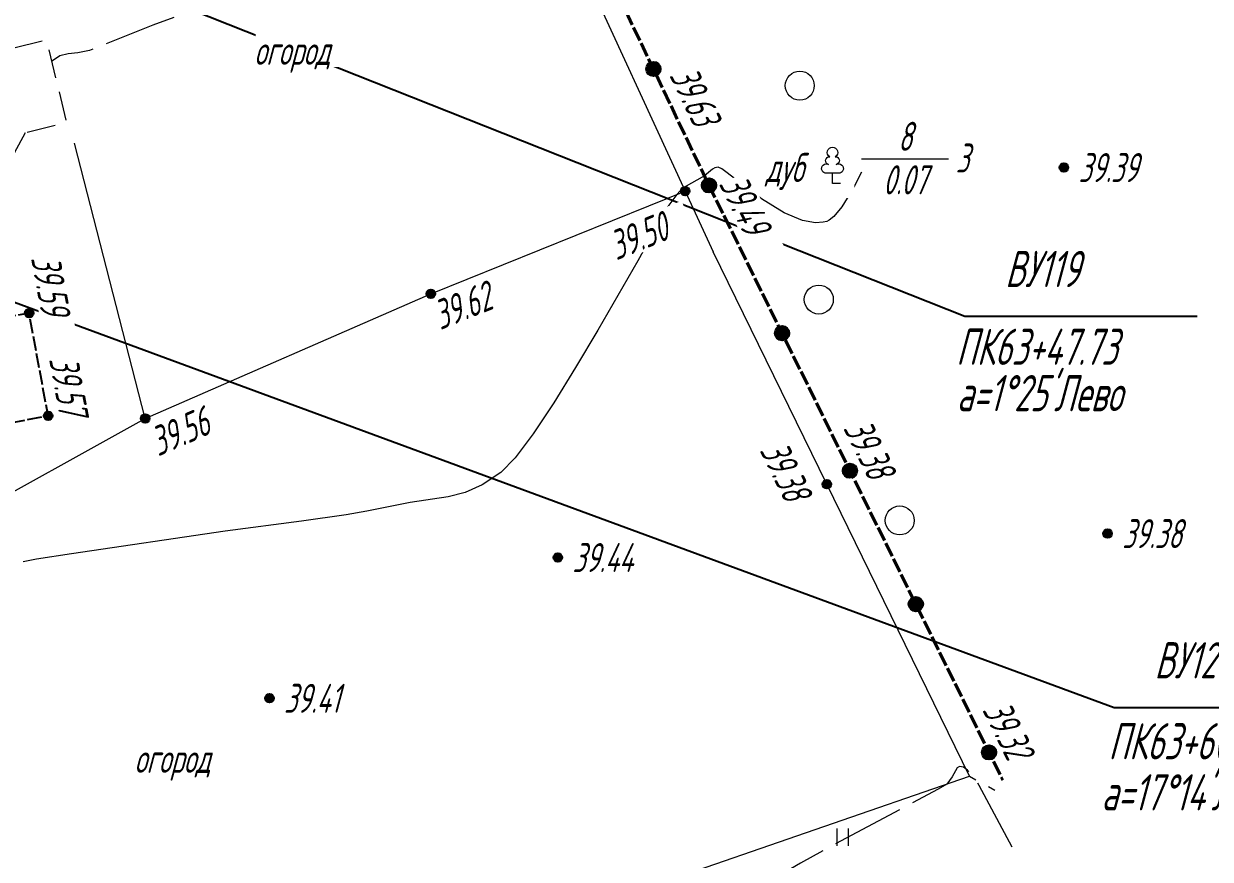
# Model space of a CAD drawing. Extents: x 2208637 to 2213412, y 575334 to 577367.
# Drawn here: x 2211124.76 to 2211165.67, y 576505.54 to 576534.36 of the extents above; entities that cross this region are included whole.
import ezdxf
from ezdxf.enums import TextEntityAlignment as Align

# ---------------------------------------------------------------- set-up
doc = ezdxf.new("R2010")
doc.units = 0
doc.header["$LTSCALE"] = 0.5
for name, pattern in [('2000_16', [1, 1, 0]), ('2000_366_2', [1.5, 0.5, -1]), ('2000_49_1_2', [3, 2, -1]), ('500_121_1_2', [1, 1, 0]), ('500_329_3', [6, 5, -1])]:
    doc.linetypes.add(name, pattern=pattern)
doc.layers.get('0').update_dxf_attribs({"lineweight": 25})
for name, color, linetype, lineweight in [('ИИ_ГАЗОПРОВОДЫ', 150, 'Continuous', 25), ('ИИ_ГОРИЗОНТАЛИ_ОСН', 32, 'Continuous', 15), ('ИИ_ОГРАДЫ', 7, 'Continuous', 25), ('ИИ_ОТМЕТКИ', 7, 'Continuous', 25), ('ИИ_СООРУЖЕНИЯ', 7, 'Continuous', 25), ('ИИ_ТРАССЫ_КЛС', 5, 'Continuous', 40), ('ИИ_УГОДЬЯ', 7, 'Continuous', 25)]:
    doc.layers.add(name, color=color, linetype=linetype, lineweight=lineweight)
doc.styles.add('BM431', font='', dxfattribs={"height": 1})
doc.styles.add('D431', font='', dxfattribs={"height": 1})
doc.styles.add('GOST 2.304', font='cs_gost2304.shx', dxfattribs={"width": 0.8, "oblique": 15})
doc.styles.add('VNIPISIMPLEXCUR', font='simplex.shx', dxfattribs={"width": 0.8, "oblique": 15})
doc.styles.get('BM431').set_extended_font_data('bm431', italic=True)
doc.styles.get('D431').set_extended_font_data('D431', italic=True)
doc.linetypes.add('2000_417_2', pattern='A,0,[3,Topography.shx,S=1,R=0,X=0,Y=0],-1.5', length=1.5)
doc.linetypes.add('2000_475_1', pattern='A,3,[1,Topography.shx,S=0.5,R=90,X=0,Y=0],0', length=3)

# ---------------------------------------------------------------- blocks, each defined once
blk = doc.blocks.new('500_401')
at = {"color": 0, "linetype": 'Continuous', "lineweight": -2}
for points in [[(-0.4, 0), (-0.4, 1.2)], [(0.4, 0), (0.4, 1.2)]]:
    blk.add_lwpolyline(points, dxfattribs=at)
blk = doc.blocks.new('500_368')
at = {"color": 0, "linetype": 'Continuous', "lineweight": -2}
blk.add_circle((0, 0), 1, dxfattribs=at)
blk = doc.blocks.new('500_330_1')
at = {"linetype": 'Continuous', "lineweight": -2}
h = blk.add_hatch(color=0, dxfattribs=at)
h.dxf.hatch_style = 1
edge = h.paths.add_edge_path()
edge.add_arc((0, 0), 0.3, 0, 360)
at = {"color": 0, "linetype": 'Continuous', "lineweight": -2}
blk.add_circle((0, 0), 0.3, dxfattribs=at)
at = {"color": 0, "linetype": 'Continuous', "lineweight": -2, "style": 'GOST 2.304', "flags": 1}
for tag, p in [('Номер', (-1, -1)), ('Номер_рабочей_станции', (-1, -3.5))]:
    blk.add_attdef(tag, text='', height=2, dxfattribs=at).set_placement(p, align=Align.RIGHT)
at = {"color": 0, "linetype": 'Continuous', "lineweight": -2, "style": 'GOST 2.304'}
blk.add_attdef('Высота', (1, -1), '', height=2, dxfattribs=at)
at = {"color": 0, "linetype": 'Continuous', "lineweight": -2, "style": 'GOST 2.304', "flags": 1}
blk.add_attdef('Код', (0, -3.5), '', height=2, dxfattribs=at)
blk = doc.blocks.new('Лист 024_УС_ПК2+00-ПК8+57.26|2000_367_1')
at = {"color": 0, "linetype": 'Continuous', "lineweight": -2}
blk.add_lwpolyline([(2, 1.7), (8, 1.7)], dxfattribs=at)
at = {"color": 0, "linetype": 'Continuous', "lineweight": -2, "style": 'BM431'}
for tag, p in [('Порода_деревьев_1', (-2, 2.25)), ('Порода_деревьев_2', (-2, -0.75))]:
    blk.add_attdef(tag, text='', height=2, dxfattribs=at).set_placement(p, align=Align.RIGHT)
at = {"color": 0, "linetype": 'Continuous', "lineweight": -2, "style": 'D431'}
blk.add_attdef('Расстояние_между_деревьями', text='', height=2, dxfattribs=at).set_placement((8.5, 1.75), align=Align.MIDDLE_LEFT)
at = {"color": 7, "linetype": 'Continuous', "lineweight": -2, "true_color": 0xffffff}
blk.add_wipeout([(-1.5, 4.5), (1.5, 4.5), (1.5, -1), (-1.5, -1)], dxfattribs=at)
at = {"color": 0, "linetype": 'Continuous', "lineweight": -2}
blk.add_lwpolyline([(0.56, 0), (0, 0), (0, 0.7), (-0.394, 0.7, -1.340077), (-0.264, 1.318, -0.944856), (-0.19, 1.837, -3.479234), (0.19, 1.837, -0.944856), (0.264, 1.318, -1.340077), (0.394, 0.7, 0), (0, 0.7, 0.669612)], format="xyb", dxfattribs=at)
at = {"color": 0, "linetype": 'Continuous', "lineweight": -2, "style": 'D431'}
blk.add_attdef('Высота_древостоя', text='', height=2, dxfattribs=at).set_placement((5, 2.25), align=Align.CENTER)
blk.add_attdef('Средняя_толщина_стволов', text='', height=2, dxfattribs=at).set_placement((5, 1.25), align=Align.TOP_CENTER)
blk = doc.blocks.new('500_107_1_1')
at = {"linetype": 'Continuous', "lineweight": -2}
h = blk.add_hatch(color=0, dxfattribs=at)
h.dxf.hatch_style = 1
edge = h.paths.add_edge_path()
edge.add_arc((0, 0), 0.5, 0, 360)
at = {"color": 0, "linetype": 'Continuous', "lineweight": -2}
blk.add_circle((0, 0), 0.5, dxfattribs=at)
at = {"color": 0, "linetype": 'Continuous', "lineweight": -2, "style": 'VNIPISIMPLEXCUR', "oblique": 15, "width": 0.8}
for tag, p in [('Номер', (1, -0.5)), ('Тип', (1, -3)), ('Высота', (1, -5.5)), ('Пояснительная_надпись', (1, -8))]:
    blk.add_attdef(tag, p, '', height=2, dxfattribs=at)

msp = doc.modelspace()

# ---------------------------------------------------------------- linework, layer by layer
at = {"layer": 'ИИ_ГАЗОПРОВОДЫ', "color": 7, "linetype": '500_121_1_2', "lineweight": 40, "flags": 128}
msp.add_lwpolyline([(2210947.509, 576553.129), (2210962.73, 576547.52), (2210976.437, 576542.375), (2210981.974, 576540.409), (2210987.843, 576538.033), (2210994.856, 576535.495), (2211008.37, 576526.26), (2211013.09, 576532.78), (2211014.085, 576534.05), (2211016.197, 576541.336), (2211017.412, 576545.107), (2211019.38, 576550.369), (2211021.035, 576553.701), (2211023.92, 576559.7), (2211026.15, 576564.54), (2211027.77, 576568.06), (2211032.38, 576577.47), (2211034.5, 576581.95), (2211065.448, 576568.443), (2211075.152, 576564.598), (2211082.651, 576561.98), (2211099.808, 576555.972), (2211106.03, 576558.44), (2211110.98, 576559.97), (2211115.68, 576561.55), (2211120.47, 576563.15), (2211125.59, 576564.86), (2211129.62, 576566.16), (2211135.176, 576556.65), (2211140.856, 576544.549), (2211140.961, 576544.326), (2211144.553, 576536.806), (2211148.385, 576528.784), (2211153.244, 576518.943), (2211158.041, 576509.227), (2211158.514, 576508.27)], dxfattribs=at)
at = {"layer": 'ИИ_ГОРИЗОНТАЛИ_ОСН', "color": 32, "linetype": '500_329_3', "lineweight": 20, "flags": 128}
for points, elevation in [([(2211150.249, 576537.514), (2211150.249, 576537.514), (2211149.809, 576537.337), (2211149.083, 576537.174), (2211148.193, 576537.027), (2211145.756, 576536.7), (2211145.429, 576536.637), (2211145.142, 576536.485), (2211144.769, 576536.216), (2211143.725, 576536.909), (2211143.228, 576536.932), (2211142.781, 576536.929), (2211142.301, 576536.907), (2211141.907, 576536.87), (2211139.071, 576536.543), (2211136.5, 576536.188), (2211135.22, 576535.985), (2211134.036, 576535.769), (2211133.02, 576535.546), (2211132.002, 576535.269), (2211131.011, 576534.957), (2211130.073, 576534.63), (2211129.211, 576534.305), (2211127.019, 576533.433), (2211126.626, 576533.35), (2211126.292, 576533.317), (2211125.996, 576533.25), (2211125.717, 576533.06)], 39.75), ([(2211124.807, 576530.593), (2211124.277, 576529.624), (2211123.87, 576528.897), (2211123.416, 576528.148), (2211122.954, 576527.485), (2211122.522, 576527.013), (2211121.977, 576526.651), (2211121.375, 576526.381), (2211120.817, 576526.195), (2211120.399, 576526.086), (2211120.222, 576526.047), (2211120.043, 576526.035), (2211119.173, 576525.637), (2211118.691, 576525.38), (2211118.214, 576525.089), (2211117.804, 576524.761), (2211116.474, 576523.465), (2211116.18, 576523.225), (2211115.998, 576523.121), (2211115.898, 576523.097), (2211115.801, 576523.118), (2211115.705, 576523.181), (2211115.594, 576523.331), (2211115.487, 576523.612), (2211115.375, 576524.032), (2211115.229, 576524.456), (2211114.675, 576525.651), (2211114.533, 576526.014), (2211114.429, 576526.331), (2211114.296, 576526.637), (2211114.066, 576526.967)], 39.75), ([(2211158.835, 576505.959), (2211157.698, 576508.085), (2211157.55, 576508.319), (2211157.293, 576508.619), (2211157.165, 576508.719), (2211157.025, 576508.742), (2211156.943, 576508.689), (2211156.77, 576508.382), (2211156.581, 576508.132), (2211156.291, 576507.959), (2211152.601, 576505.999), (2211151.539, 576505.409), (2211150.62, 576504.866), (2211150.053, 576504.494), (2211149.76, 576504.267), (2211149.603, 576504.095), (2211149.471, 576503.827), (2211149.372, 576503.543), (2211149.293, 576503.153), (2211149.286, 576502.683), (2211149.359, 576502.346), (2211149.462, 576502.132), (2211149.555, 576502.012), (2211149.67, 576501.917), (2211149.815, 576501.861), (2211150.079, 576501.84), (2211150.487, 576501.901), (2211151.019, 576502.055), (2211151.487, 576502.21), (2211151.796, 576502.276), (2211152.061, 576502.224), (2211152.269, 576502.143), (2211152.532, 576502.1), (2211152.826, 576502.147), (2211153.374, 576502.271), (2211155.722, 576502.848), (2211157.061, 576503.142), (2211157.734, 576503.191), (2211158.914, 576503.135), (2211159.277, 576503.177), (2211159.421, 576503.241)], 39.25)]:
    msp.add_lwpolyline(points, dxfattribs=dict(at, elevation=elevation))
at = {"layer": 'ИИ_ГОРИЗОНТАЛИ_ОСН', "elevation": 39.5, "flags": 128}
msp.add_lwpolyline([(2211153.639, 576529.243), (2211153.366, 576528.701), (2211152.961, 576528.04), (2211152.689, 576527.709), (2211152.526, 576527.579), (2211152.45, 576527.543), (2211152.323, 576527.51), (2211152.052, 576527.493), (2211151.608, 576527.576), (2211150.979, 576527.842), (2211150.195, 576528.324), (2211148.825, 576529.353), (2211148.701, 576529.414), (2211148.59, 576529.39), (2211148.503, 576529.339), (2211148.23, 576529.11), (2211147.522, 576528.708), (2211147.389, 576528.597), (2211147.272, 576528.469), (2211146.969, 576528.052), (2211145.926, 576526.183), (2211144.551, 576523.784), (2211143.787, 576522.502), (2211143.029, 576521.282), (2211142.318, 576520.213), (2211141.697, 576519.382), (2211141.209, 576518.878), (2211140.568, 576518.457), (2211139.977, 576518.196), (2211139.395, 576518.042), (2211138.083, 576517.841), (2211136.585, 576517.547), (2211135.871, 576517.423), (2211134.332, 576517.202), (2211131.707, 576516.856), (2211126.408, 576516.081), (2211125.197, 576515.888), (2211124.738, 576515.805)], dxfattribs=at)
at = {"layer": 'ИИ_ОГРАДЫ', "linetype": '2000_475_1', "lineweight": 20, "flags": 128}
for points in [[(2211106.08, 576524.77), (2211104.002, 576531.836), (2211104.05, 576533.73), (2211104.44, 576540.16), (2211104.422, 576541.717), (2211105.64, 576548.73), (2211105.73, 576550.44), (2211106.12, 576553.07), (2211106.57, 576556.2), (2211106.97, 576558.48), (2211114.5, 576560.66), (2211120.705, 576562.304), (2211129.74, 576565.09), (2211134.214, 576556.108), (2211137.987, 576548.532), (2211140.244, 576544.224), (2211141.219, 576542.362), (2211143.919, 576536.503), (2211147.566, 576528.588), (2211148.533, 576526.489)], [(2211108.867, 576511.453), (2211108.982, 576511.503), (2211110.851, 576512.323), (2211114.25, 576513.592), (2211114.673, 576512.832), (2211122.388, 576517.11), (2211128.947, 576520.747), (2211126.503, 576530.237)], [(2211128.947, 576520.747), (2211138.793, 576525.048), (2211147.566, 576528.588)], [(2211157.368, 576508.404), (2211152.449, 576518.474), (2211148.533, 576526.489)], [(2211115.13, 576493.8), (2211126.612, 576497.77), (2211134.585, 576500.527), (2211146.722, 576504.723), (2211157.368, 576508.404)]]:
    msp.add_lwpolyline(points, dxfattribs=at)
at = {"layer": 'ИИ_СООРУЖЕНИЯ', "color": 7, "linetype": '2000_49_1_2', "lineweight": 20, "flags": 128}
msp.add_lwpolyline([(2211122.961, 576533.174), (2211125.536, 576533.802), (2211126.234, 576530.941), (2211123.659, 576530.313)], dxfattribs=at)
at = {"layer": 'ИИ_СООРУЖЕНИЯ', "linetype": '2000_16', "flags": 128}
msp.add_lwpolyline([(2211122.468, 576523.924), (2211123.123, 576520.381), (2211125.596, 576520.838), (2211124.941, 576524.381)], close=True, dxfattribs=at)
at = {"layer": 'ИИ_ТРАССЫ_КЛС', "lineweight": 25, "flags": 128}
for points in [[(2211100.623, 576546.71), (2211157.205, 576524.275), (2211165.213, 576524.275)], [(2211099.537, 576533.931), (2211162.357, 576510.779), (2211170.905, 576510.779)]]:
    msp.add_lwpolyline(points, dxfattribs=at)
at = {"layer": 'ИИ_УГОДЬЯ', "linetype": '2000_366_2', "lineweight": 20, "flags": 128}
msp.add_lwpolyline([(2211157.368, 576508.404), (2211158.433, 576507.823)], dxfattribs=at)

# ---------------------------------------------------------------- block references
at = {"layer": 'ИИ_ГАЗОПРОВОДЫ', "color": 7, "xscale": 0.5, "yscale": 0.5, "zscale": 0.5}
for p in [(2211146.467, 576532.799, 39.629), (2211148.385, 576528.784, 39.489), (2211150.903, 576523.685, 39.433), (2211153.244, 576518.943, 39.381), (2211155.517, 576514.34, 39.352), (2211158.041, 576509.227, 39.32)]:
    msp.add_blockref('500_107_1_1', p, dxfattribs=at)
at = {"layer": 'ИИ_УГОДЬЯ', "lineweight": 20, "xscale": 0.5, "yscale": 0.5, "zscale": 0.5}
for name, p in [('500_368', (2211151.515, 576532.223)), ('500_368', (2211152.172, 576524.846)), ('500_368', (2211154.961, 576517.228)), ('500_401', (2211153, 576506))]:
    msp.add_blockref(name, p, dxfattribs=at)

# ---------------------------------------------------------------- wipeouts: each hides what was drawn before it
at = {"lineweight": 0}
for points in [[(2211162.218, 576508.899), (2211169.728, 576508.899), (2211169.728, 576510.396), (2211162.218, 576510.396)], [(2211161.982, 576507.136), (2211170.508, 576507.136), (2211170.508, 576508.593), (2211161.982, 576508.593)]]:
    msp.add_wipeout(points, dxfattribs=at).dxf.layer = 'ИИ_ТРАССЫ_КЛС'

# ---------------------------------------------------------------- next in the draw order: texts
at = {"layer": 'ИИ_ТРАССЫ_КЛС', "lineweight": 25, "style": 'GOST 2.304', "oblique": 15, "width": 0.8}
for s, p in [('ПК63+60.55', (2211162.155, 576508.986)), ("а=17°14'Лево", (2211161.911, 576507.224))]:
    msp.add_text(s, height=1.25, dxfattribs=at).set_placement(p)

# ---------------------------------------------------------------- next in the draw order: wipeouts: each hides what was drawn before it
at = {"lineweight": 0}
for points, layer in [([(2211146.963, 576532.505), (2211148.173, 576529.972), (2211149.254, 576530.488), (2211148.044, 576533.022)], 'ИИ_ОТМЕТКИ'), ([(2211161.175, 576528.829), (2211163.983, 576528.829), (2211163.983, 576529.969), (2211161.175, 576529.969)], 'ИИ_ОТМЕТКИ'), ([(2211145.261, 576526.142), (2211147.865, 576527.193), (2211147.439, 576528.25), (2211144.835, 576527.199)], 'ИИ_ОТМЕТКИ'), ([(2211124.94, 576526.215), (2211125.451, 576523.454), (2211126.572, 576523.662), (2211126.061, 576526.423)], 'ИИ_ОТМЕТКИ'), ([(2211139.19, 576523.737), (2211141.816, 576524.797), (2211141.36, 576525.926), (2211138.734, 576524.866)], 'ИИ_ОТМЕТКИ'), ([(2211125.563, 576522.729), (2211126.077, 576519.948), (2211127.198, 576520.155), (2211126.684, 576522.936)], 'ИИ_ОТМЕТКИ'), ([(2211129.462, 576519.378), (2211131.962, 576520.47), (2211131.483, 576521.568), (2211128.983, 576520.476)], 'ИИ_ОТМЕТКИ'), ([(2211152.958, 576520.333), (2211154.202, 576517.815), (2211155.224, 576518.319), (2211153.981, 576520.837)], 'ИИ_ОТМЕТКИ'), ([(2211150.075, 576519.573), (2211151.308, 576517.05), (2211152.332, 576517.551), (2211151.099, 576520.074)], 'ИИ_ОТМЕТКИ'), ([(2211122.437, 576515.319), (2211124.913, 576516.692), (2211124.323, 576517.757), (2211121.847, 576516.384)], 'ИИ_ОТМЕТКИ'), ([(2211162.681, 576516.202), (2211165.489, 576516.202), (2211165.489, 576517.342), (2211162.681, 576517.342)], 'ИИ_ОТМЕТКИ'), ([(2211143.725, 576515.377), (2211146.452, 576515.377), (2211146.452, 576516.517), (2211143.725, 576516.517)], 'ИИ_ОТМЕТКИ'), ([(2211133.778, 576510.522), (2211136.486, 576510.522), (2211136.486, 576511.662), (2211133.778, 576511.662)], 'ИИ_ОТМЕТКИ'), ([(2211157.755, 576510.617), (2211159.009, 576508.078), (2211160.1, 576508.617), (2211158.847, 576511.156)], 'ИИ_ОТМЕТКИ'), ([(2211122.588, 576506.344), (2211125.396, 576506.344), (2211125.396, 576507.484), (2211122.588, 576507.484)], 'ИИ_ОТМЕТКИ'), ([(2211158.658, 576525.188), (2211162.368, 576525.188), (2211162.368, 576526.613), (2211158.658, 576526.613)], 'ИИ_ТРАССЫ_КЛС'), ([(2211156.994, 576520.905), (2211164.895, 576520.905), (2211164.895, 576522.427), (2211156.994, 576522.427)], 'ИИ_ТРАССЫ_КЛС'), ([(2211163.81, 576511.692), (2211167.745, 576511.692), (2211167.745, 576513.214), (2211163.81, 576513.214)], 'ИИ_ТРАССЫ_КЛС'), ([(2211132.755, 576532.87), (2211136.436, 576532.87), (2211136.436, 576534.041), (2211132.755, 576534.041)], 'ИИ_УГОДЬЯ'), ([(2211154.893, 576529.905), (2211155.661, 576529.905), (2211155.661, 576531.045), (2211154.893, 576531.045)], 'ИИ_УГОДЬЯ'), ([(2211156.943, 576529.155), (2211157.711, 576529.155), (2211157.711, 576530.295), (2211156.943, 576530.295)], 'ИИ_УГОДЬЯ'), ([(2211150.035, 576528.83), (2211151.976, 576528.83), (2211151.976, 576530.001), (2211150.035, 576530.001)], 'ИИ_УГОДЬЯ'), ([(2211154.163, 576528.405), (2211156.391, 576528.405), (2211156.391, 576529.545), (2211154.163, 576529.545)], 'ИИ_УГОДЬЯ'), ([(2211128.624, 576508.45), (2211132.305, 576508.45), (2211132.305, 576509.621), (2211128.624, 576509.621)], 'ИИ_УГОДЬЯ')]:
    msp.add_wipeout(points, dxfattribs=at).dxf.layer = layer

# ---------------------------------------------------------------- next in the draw order: block references
at = {"layer": 'ИИ_ОТМЕТКИ'}
ref = msp.add_blockref('500_330_1', (2211146.467, 576532.799, 39.629), dxfattribs=dict(at, xscale=0.5, yscale=0.5, zscale=0.5, rotation=295.533620904907))
ref.add_attrib('Высота', '39.63', (2211147.004, 576532.581), dxfattribs={"layer": '0', "color": 0, "linetype": 'Continuous', "lineweight": -2, "height": 1, "rotation": 295.5336, "style": 'GOST 2.304', "oblique": 15, "width": 0.8})
ref = msp.add_blockref('500_330_1', (2211160.625, 576529.399, 39.387), dxfattribs=dict(at, xscale=0.5, yscale=0.5, zscale=0.5))
ref.add_attrib('Высота', '39.39', (2211161.125, 576528.899), dxfattribs={"layer": '0', "color": 0, "linetype": 'Continuous', "lineweight": -2, "height": 1, "style": 'GOST 2.304', "oblique": 15, "width": 0.8})
ref = msp.add_blockref('500_330_1', (2211147.566, 576528.588, 39.496), dxfattribs=dict(at, xscale=0.5, yscale=0.5, zscale=0.5, rotation=21.97098250729251))
ref.add_attrib('Высота', '39.50', (2211145.189, 576526.188), dxfattribs={"layer": '0', "color": 0, "linetype": 'Continuous', "lineweight": -2, "height": 1, "rotation": 21.971, "style": 'GOST 2.304', "oblique": 15, "width": 0.8})
ref = msp.add_blockref('500_330_1', (2211124.941, 576524.381, 39.595), dxfattribs=dict(at, xscale=0.4999999999999998, yscale=0.4999999999999998, zscale=0.4999999999999998, rotation=280.4732172972912))
ref.add_attrib('Высота', '39.59', (2211125, 576526.277), dxfattribs={"layer": '0', "color": 0, "linetype": 'Continuous', "lineweight": -2, "height": 1, "rotation": 280.4732, "style": 'GOST 2.304', "oblique": 15, "width": 0.8})
ref = msp.add_blockref('500_330_1', (2211138.793, 576525.048, 39.615), dxfattribs=dict(at, xscale=0.5, yscale=0.5, zscale=0.5, rotation=21.97098250729251))
ref.add_attrib('Высота', '39.62', (2211139.117, 576523.784), dxfattribs={"layer": '0', "color": 0, "linetype": 'Continuous', "lineweight": -2, "height": 1, "rotation": 21.971, "style": 'GOST 2.304', "oblique": 15, "width": 0.8})
ref = msp.add_blockref('500_330_1', (2211125.596, 576520.838, 39.573), dxfattribs=dict(at, xscale=0.4999999999999998, yscale=0.4999999999999998, zscale=0.4999999999999998, rotation=280.4732172972912))
ref.add_attrib('Высота', '39.57', (2211125.622, 576522.791), dxfattribs={"layer": '0', "color": 0, "linetype": 'Continuous', "lineweight": -2, "height": 1, "rotation": 280.4732, "style": 'GOST 2.304', "oblique": 15, "width": 0.8})
ref = msp.add_blockref('500_330_1', (2211128.947, 576520.747, 39.564), dxfattribs=dict(at, xscale=0.4999999999999998, yscale=0.4999999999999998, zscale=0.4999999999999998, rotation=23.59886912526467))
ref.add_attrib('Высота', '39.56', (2211129.388, 576519.422), dxfattribs={"layer": '0', "color": 0, "linetype": 'Continuous', "lineweight": -2, "height": 1, "rotation": 23.5989, "style": 'GOST 2.304', "oblique": 15, "width": 0.8})
ref = msp.add_blockref('500_330_1', (2211153.244, 576518.943, 39.381), dxfattribs=dict(at, xscale=0.4999999999999999, yscale=0.4999999999999999, zscale=0.4999999999999999, rotation=296.2774091668872))
ref.add_attrib('Высота', '39.38', (2211152.999, 576520.408, -0.041), dxfattribs={"layer": '0', "color": 0, "linetype": 'Continuous', "lineweight": -2, "height": 1, "rotation": 296.2774, "style": 'GOST 2.304', "oblique": 15, "width": 0.8})
ref = msp.add_blockref('500_330_1', (2211152.449, 576518.474, 39.384), dxfattribs=dict(at, xscale=0.5, yscale=0.5, zscale=0.5, rotation=296.0366275060523))
ref.add_attrib('Высота', '39.38', (2211150.116, 576519.649), dxfattribs={"layer": '0', "color": 0, "linetype": 'Continuous', "lineweight": -2, "height": 1, "rotation": 296.0366, "style": 'GOST 2.304', "oblique": 15, "width": 0.8})
ref = msp.add_blockref('500_330_1', (2211162.131, 576516.772, 39.38), dxfattribs=dict(at, xscale=0.5, yscale=0.5, zscale=0.5))
ref.add_attrib('Высота', '39.38', (2211162.631, 576516.272), dxfattribs={"layer": '0', "color": 0, "linetype": 'Continuous', "lineweight": -2, "height": 1, "style": 'GOST 2.304', "oblique": 15, "width": 0.8})
ref = msp.add_blockref('500_330_1', (2211143.175, 576515.947, 39.441), dxfattribs=dict(at, xscale=0.5, yscale=0.5, zscale=0.5))
ref.add_attrib('Высота', '39.44', (2211143.675, 576515.447, -26.294), dxfattribs={"layer": '0', "color": 0, "linetype": 'Continuous', "lineweight": -2, "height": 1, "style": 'GOST 2.304', "oblique": 15, "width": 0.8})
ref = msp.add_blockref('500_330_1', (2211133.228, 576511.092, 39.411), dxfattribs=dict(at, xscale=0.5, yscale=0.5, zscale=0.5))
ref.add_attrib('Высота', '39.41', (2211133.728, 576510.592, -26.274), dxfattribs={"layer": '0', "color": 0, "linetype": 'Continuous', "lineweight": -2, "height": 1, "style": 'GOST 2.304', "oblique": 15, "width": 0.8})
ref = msp.add_blockref('500_330_1', (2211158.041, 576509.227, 39.32), dxfattribs=dict(at, xscale=0.4999999999999999, yscale=0.4999999999999999, zscale=0.4999999999999999, rotation=296.2774091668872))
ref.add_attrib('Высота', '39.32', (2211157.796, 576510.693), dxfattribs={"layer": '0', "color": 0, "linetype": 'Continuous', "lineweight": -2, "height": 1, "rotation": 296.2774, "style": 'GOST 2.304', "oblique": 15, "width": 0.8})

# ---------------------------------------------------------------- next in the draw order: texts
at = {"layer": 'ИИ_ТРАССЫ_КЛС', "lineweight": 25, "style": 'GOST 2.304', "oblique": 15, "width": 0.8}
for s, p in [('ВУ119', (2211158.595, 576525.275)), ('ВУ120', (2211163.747, 576511.779))]:
    msp.add_text(s, height=1.25, dxfattribs=at).set_placement(p)
at = {"layer": 'ИИ_УГОДЬЯ', "linetype": '2000_417_2', "lineweight": 20, "ltscale": 0.5, "style": 'GOST 2.304', "oblique": 15, "width": 0.8}
for p in [(2211132.705, 576532.94, -88.25), (2211128.574, 576508.52, -88.25)]:
    msp.add_text('огород', height=1, dxfattribs=at).set_placement(p)

# ---------------------------------------------------------------- next in the draw order: wipeouts: each hides what was drawn before it
at = {"lineweight": 0}
for points, layer in [([(2211148.669, 576528.766), (2211149.939, 576526.195), (2211150.961, 576526.699), (2211149.691, 576529.271)], 'ИИ_ОТМЕТКИ'), ([(2211156.965, 576522.504), (2211164.6, 576522.504), (2211164.6, 576524.001), (2211156.965, 576524.001)], 'ИИ_ТРАССЫ_КЛС')]:
    msp.add_wipeout(points, dxfattribs=at).dxf.layer = layer

# ---------------------------------------------------------------- next in the draw order: block references
at = {"layer": 'ИИ_ОТМЕТКИ'}
ref = msp.add_blockref('500_330_1', (2211148.385, 576528.784, 39.489), dxfattribs=dict(at, xscale=0.4999999999999999, yscale=0.4999999999999999, zscale=0.4999999999999999, rotation=296.2774091668872))
ref.add_attrib('Высота', '39.49', (2211148.71, 576528.842), dxfattribs={"layer": '0', "color": 0, "linetype": 'Continuous', "lineweight": -2, "height": 1, "rotation": 296.2774, "style": 'GOST 2.304', "oblique": 15, "width": 0.8})

# ---------------------------------------------------------------- next in the draw order: texts
at = {"layer": 'ИИ_ТРАССЫ_КЛС', "lineweight": 25, "style": 'GOST 2.304', "oblique": 15, "width": 0.8}
for s, p in [('ПК63+47.73', (2211156.903, 576522.592)), ("а=1°25'Лево", (2211156.923, 576520.993))]:
    msp.add_text(s, height=1.25, dxfattribs=at).set_placement(p)

# ---------------------------------------------------------------- next in the draw order: block references
at = {"layer": 'ИИ_УГОДЬЯ', "lineweight": 20, "ltscale": 0.5}
ref = msp.add_blockref('Лист 024_УС_ПК2+00-ПК8+57.26|2000_367_1', (2211152.643, 576528.85), dxfattribs=dict(at, xscale=0.5, yscale=0.5, zscale=0.5))
ref.add_attrib('Порода_деревьев_1', 'дуб', dxfattribs={"layer": '0', "color": 0, "linetype": 'Continuous', "lineweight": -2, "height": 1, "style": 'GOST 2.304', "oblique": 15, "width": 0.8}).set_placement((2211151.643, 576528.9), align=Align.RIGHT)
ref.add_attrib('Высота_древостоя', '8', dxfattribs={"layer": '0', "color": 0, "linetype": 'Continuous', "lineweight": -2, "height": 1, "style": 'GOST 2.304', "oblique": 15, "width": 0.8}).set_placement((2211155.143, 576529.975), align=Align.CENTER)
ref.add_attrib('Средняя_толщина_стволов', '0.07', dxfattribs={"layer": '0', "color": 0, "linetype": 'Continuous', "lineweight": -2, "height": 1, "style": 'GOST 2.304', "oblique": 15, "width": 0.8}).set_placement((2211155.143, 576529.475), align=Align.TOP_CENTER)
ref.add_attrib('Расстояние_между_деревьями', '3', dxfattribs={"layer": '0', "color": 0, "linetype": 'Continuous', "lineweight": -2, "height": 1, "style": 'GOST 2.304', "oblique": 15, "width": 0.8}).set_placement((2211156.893, 576529.725), align=Align.MIDDLE_LEFT)

doc.saveas('drawing.dxf')
